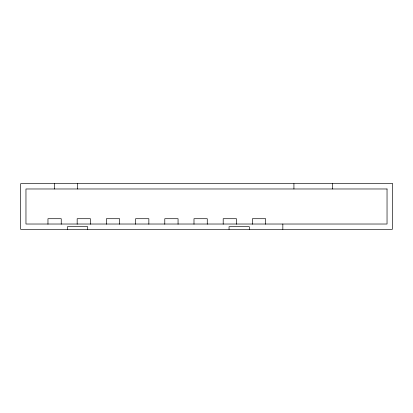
<?xml version="1.0" encoding="UTF-8"?>
<svg xmlns="http://www.w3.org/2000/svg" width="413" height="413" viewBox="0 0 413 413"><rect width="100%" height="100%" fill="white"/><g stroke="black" fill="none" stroke-linecap="round" stroke-linejoin="round"><path stroke-width="0.62" d="M332.594 183.666L332.594 188.978M293.927 183.666L293.927 188.978M282.838 224.022L282.838 229.334M265.673 224.228L265.673 218.714L252.4 218.714L252.4 224.228M249.307 229.334L249.307 226.68L229.05 226.68L229.05 229.334M236.468 224.228L236.468 218.714L223.196 218.714L223.196 224.228M207.264 224.228L207.264 218.714L193.991 218.714L193.991 224.228M178.06 224.228L178.06 218.714L164.782 218.714L164.782 224.228M148.856 224.228L148.856 218.714L135.578 218.714L135.578 224.228M119.651 224.228L119.651 218.714L106.373 218.714L106.373 224.228M90.442 224.228L90.442 218.714L77.169 218.714L77.169 224.228M87.701 229.334L87.701 226.68L67.443 226.68L67.443 229.334M77.572 183.666L77.572 188.978M61.238 224.228L61.238 218.714L47.965 218.714L47.965 224.228M54.34 183.666L54.34 188.978M392.35 183.666L20.65 183.666L20.65 229.334L392.35 229.334L392.35 183.666M387.038 188.978L25.962 188.978L25.962 224.022L387.038 224.022L387.038 188.978"/></g></svg>
